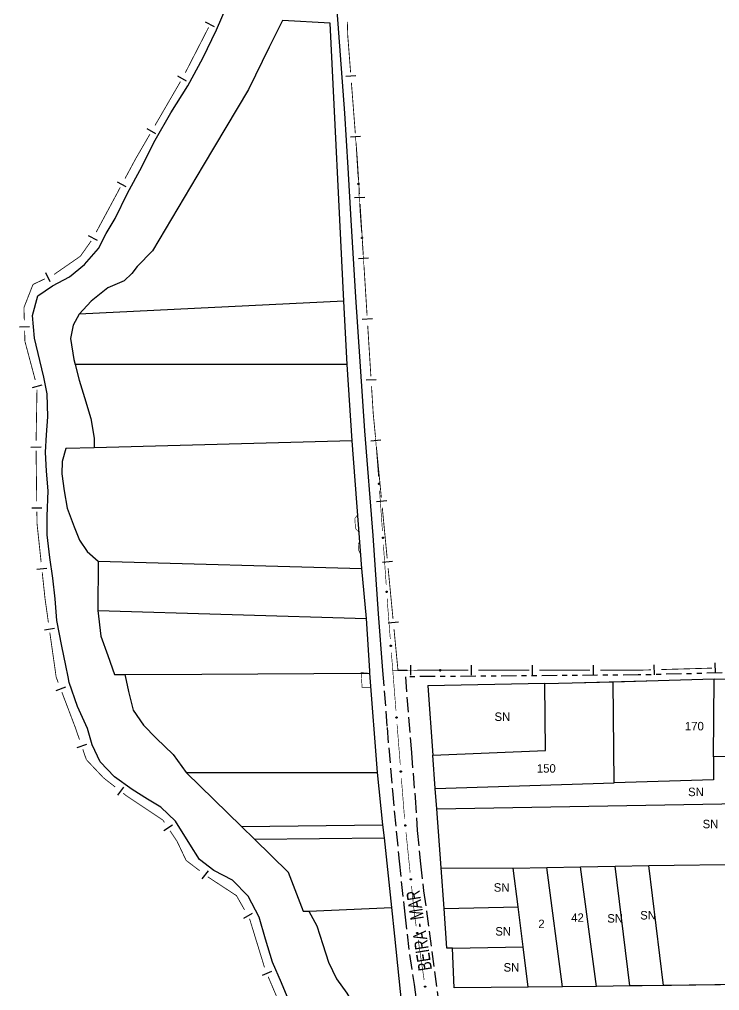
# Model space of a CAD drawing. Extents: x 203196 to 204359, y 4872588 to 4874244.
# Drawn here: x 203673.2 to 203880.1, y 4873614.8 to 4873901.8 of the extents above; entities that cross this region are included whole.
import ezdxf
from ezdxf.enums import TextEntityAlignment as Align

# ---------------------------------------------------------------- set-up
doc = ezdxf.new("R2010")
doc.units = 0
doc.header["$LTSCALE"] = 1.5
doc.header["$MEASUREMENT"] = 0
for name, pattern in [('TRACO_00', [10, -10]), ('TRACO_11', [8, 3, -1, 3, -1]), ('TRACO_25', [8, 3, -1, 1, -1, 1, -1])]:
    doc.linetypes.add(name, pattern=pattern)
for name, color, linetype in [('CD_MALHA_LOTES', 7, 'CONTINUOUS'), ('HD-CURSO-PERENE', 170, 'CONTINUOUS'), ('LM-LIM-SETORES-BAIRROS', 250, 'CONTINUOUS'), ('RU-QUADRA', 210, 'CONTINUOUS'), ('SV-EIXO-RUA-N-PAV', 6, 'CONTINUOUS'), ('SV-EIXO-RUA-PAV', 20, 'CONTINUOUS'), ('SV-RUA-NAO-PAV', 7, 'CONTINUOUS'), ('SV-RUA-PAVIM', 7, 'CONTINUOUS'), ('SV-TXT-RUA-PAV', 7, 'CONTINUOUS'), ('Th_NmrPort', 1, 'CONTINUOUS')]:
    doc.layers.add(name, color=color, linetype=linetype)
doc.styles.add('ARIAL', font='ARIAL.SHX')

msp = doc.modelspace()

# ---------------------------------------------------------------- linework, layer by layer
at = {"layer": 'CD_MALHA_LOTES', "linetype": 'Continuous', "flags": 128}
for points in [[(203750.932203, 4873901.499052), (203747.039384, 4873893.587145), (203740.88, 4873881.06), (203727.543862, 4873858.614992), (203712.548466, 4873833.383139), (203708.061596, 4873828.79918), (203706.49394, 4873826.648583), (203704.171857, 4873824.527944), (203699.357094, 4873822.476571), (203694.431255, 4873818.565154), (203690.842689, 4873814.673513)], [(203765.023628, 4873900.705368), (203750.932203, 4873901.499052)], [(203769.040323, 4873818.501154), (203765.023628, 4873900.705368)], [(203769.040323, 4873818.501154), (203690.842689, 4873814.673513)], [(203770.083688, 4873799.79846), (203769.040323, 4873818.501154)], [(203690.842689, 4873814.673513), (203689.069715, 4873811.445092), (203688.294069, 4873807.503571), (203689.291325, 4873801.250472), (203689.68421, 4873799.776321)], [(203770.083688, 4873799.79846), (203689.68421, 4873799.776321)], [(203689.68421, 4873799.776321), (203690.921931, 4873795.132241), (203692.431264, 4873790.031552), (203694.308097, 4873783.805803), (203695.33667, 4873778.064152), (203695.343686, 4873775.181996)], [(203771.572618, 4873777.231556), (203770.083688, 4873799.79846)], [(203771.572618, 4873777.231556), (203695.343686, 4873775.181996)], [(203774.409704, 4873739.547184), (203771.572618, 4873777.231556)], [(203686.908561, 4873774.968446), (203685.894058, 4873771.145267), (203685.809651, 4873767.491204), (203686.408248, 4873762.419602), (203687.375002, 4873757.3827), (203689.42, 4873751.81), (203690.978885, 4873747.860775), (203693.208562, 4873744.501386), (203696.453358, 4873741.703293)], [(203695.343686, 4873775.181996), (203686.908561, 4873774.968446)], [(203696.453358, 4873741.703293), (203696.42, 4873727.121772)], [(203696.453358, 4873741.703293), (203774.409704, 4873739.547184)], [(203775.769862, 4873724.771503), (203774.409704, 4873739.547184)], [(203696.42, 4873727.121772), (203775.769862, 4873724.771503)], [(203696.42, 4873727.121772), (203697.334466, 4873719.559008), (203699.32956, 4873713.818838), (203701.29, 4873708.19)], [(203776.728277, 4873709.275237), (203775.769862, 4873724.771503)], [(203701.29, 4873708.19), (203704.356046, 4873708.148324)], [(203704.356046, 4873708.148324), (203727.118286, 4873708.268658)], [(203704.356046, 4873708.148324), (203704.43057, 4873707.808327)], [(203704.43057, 4873707.808327), (203705.458761, 4873703.117466), (203706.851172, 4873697.666528), (203709.936712, 4873693.239046), (203713.660994, 4873689.322281), (203718.651202, 4873684.507495), (203722.507, 4873679.17312)], [(203727.118286, 4873708.268658), (203776.774297, 4873708.531167)], [(203776.774297, 4873708.531167), (203776.728277, 4873709.275237)], [(203779.013053, 4873679.177846), (203776.774297, 4873708.531167)], [(203828.458889, 4873705.508751), (203793.849743, 4873704.862417)], [(203793.849743, 4873704.862417), (203795.356126, 4873684.299657)], [(203828.458889, 4873705.508751), (203848.58302, 4873706.053467)], [(203828.668133, 4873685.732609), (203828.458889, 4873705.508751)], [(203848.58302, 4873706.053467), (203878.447904, 4873706.861844)], [(203848.936438, 4873676.150933), (203848.58302, 4873706.053467)], [(203878.277891, 4873683.803011), (203878.447904, 4873706.861844)], [(203878.447904, 4873706.861844), (203898.290559, 4873706.847425)], [(203795.356126, 4873684.299657), (203828.668133, 4873685.732609)], [(203796.075763, 4873674.476319), (203795.356126, 4873684.299657)], [(203878.277891, 4873683.803011), (203878.228315, 4873677.078893)], [(203888.576398, 4873684.131701), (203878.277891, 4873683.803011)], [(203722.507, 4873679.17312), (203779.013053, 4873679.177846)], [(203722.507, 4873679.17312), (203738.8242, 4873663.256303)], [(203780.63597, 4873663.773837), (203779.013053, 4873679.177846)], [(203796.075763, 4873674.476319), (203848.936438, 4873676.150933)], [(203878.228315, 4873677.078893), (203848.936438, 4873676.150933)], [(203796.514005, 4873668.494124), (203796.075763, 4873674.476319)], [(203796.514005, 4873668.494124), (204015.424244, 4873672.313489)], [(203797.794193, 4873651.019017), (203796.514005, 4873668.494124)], [(203738.8242, 4873663.256303), (203780.63597, 4873663.773837)], [(203738.8242, 4873663.256303), (203742.710323, 4873659.465537)], [(203781.045647, 4873659.892127), (203780.63597, 4873663.773837)], [(203742.710323, 4873659.465537), (203781.045647, 4873659.892127)], [(203742.710323, 4873659.465537), (203752.664535, 4873649.761396), (203757.038363, 4873638.196806)], [(203783.219844, 4873639.291476), (203781.045647, 4873659.892127)], [(203797.794193, 4873651.019017), (203819.14033, 4873650.981503)], [(203798.67524, 4873638.99235), (203797.794193, 4873651.019017)], [(203819.14033, 4873650.981503), (203829.024776, 4873651.163728)], [(203820.573598, 4873639.504668), (203819.14033, 4873650.981503)], [(203829.024776, 4873651.163728), (203839.013304, 4873651.347873)], [(203833.682026, 4873615.910605), (203829.024776, 4873651.163728)], [(203839.013304, 4873651.347873), (203849.258401, 4873651.536748)], [(203843.72968, 4873616.016062), (203839.013304, 4873651.347873)], [(203849.258401, 4873651.536748), (203859.12179, 4873651.718586)], [(203853.568161, 4873616.119324), (203849.258401, 4873651.536748)], [(203859.12179, 4873651.718586), (203889.157945, 4873652.126656)], [(203863.463913, 4873616.223187), (203859.12179, 4873651.718586)], [(203757.038363, 4873638.196806), (203758.725824, 4873638.267392)], [(203758.725824, 4873638.267392), (203783.219844, 4873639.291476)], [(203758.725824, 4873638.267392), (203761.053032, 4873633.90794), (203762.910387, 4873628.343817), (203764.587716, 4873623.187584), (203766.886277, 4873618.279845), (203769.930318, 4873613.993338), (203772.974359, 4873609.023475), (203775.775345, 4873605.501914)], [(203786.720597, 4873605.861117), (203784.107141, 4873630.816539), (203783.219844, 4873639.291476)], [(203798.67524, 4873638.99235), (203820.573598, 4873639.504668)], [(203799.530618, 4873627.316093), (203798.67524, 4873638.99235)], [(203822.047206, 4873627.70482), (203820.573598, 4873639.504668)], [(203801.170138, 4873627.344398), (203799.530618, 4873627.316093)], [(203801.170138, 4873627.344398), (203822.047206, 4873627.70482)], [(203801.711947, 4873615.575058), (203801.170138, 4873627.344398)], [(203823.533412, 4873615.804089), (203822.047206, 4873627.70482)], [(203823.533412, 4873615.804089), (203801.711947, 4873615.575058)], [(203833.682026, 4873615.910605), (203823.533412, 4873615.804089)], [(203843.72968, 4873616.016062), (203833.682026, 4873615.910605)], [(203853.568161, 4873616.119324), (203843.72968, 4873616.016062)], [(203863.463913, 4873616.223187), (203853.568161, 4873616.119324)], [(203893.75371, 4873616.635661), (203863.463913, 4873616.223187)]]:
    msp.add_lwpolyline(points, dxfattribs=at)
at = {"layer": 'HD-CURSO-PERENE', "linetype": 'Continuous'}
for points in [[(203686.970246, 4873710.797737, 2.290411), (203685.733794, 4873716.534377, 2.290411), (203684.339829, 4873724.104918, 2.290411), (203683.808112, 4873730.495298, 2.290411), (203683.072835, 4873736.624655, 2.290411), (203682.218153, 4873742.787723, 2.290411), (203681.434169, 4873749.421681, 2.290411), (203681.449309, 4873754.932373, 2.290411), (203681.73298, 4873762.446808, 2.290411), (203681.248938, 4873768.260616, 2.290411), (203680.96979, 4873773.871519, 2.290411), (203681.211503, 4873779.019026, 2.290411), (203681.63999, 4873784.371806, 2.290411), (203681.393809, 4873791.166001, 2.290411), (203680.417457, 4873796.091063, 2.290411), (203679.305375, 4873801.026074, 2.290411), (203677.736444, 4873807.543339, 2.290411), (203677.097788, 4873814.279187, 2.290411), (203678.660227, 4873820.11957, 2.290411), (203683.050785, 4873823.087864, 2.290411), (203688.019862, 4873825.71191, 2.290411), (203692.491634, 4873829.326909, 2.290411), (203696.58872, 4873834.12306, 2.290411), (203698.873143, 4873838.471318, 2.282134), (203701.50982, 4873842.926335, 2.282134), (203705.183921, 4873850.397356, 2.282134), (203709.421745, 4873858.253271, 2.282134), (203709.736709, 4873858.883777, 2.282134), (203713.353049, 4873866.123089, 2.282134), (203717.965893, 4873874.189864, 2.282134), (203722.955778, 4873882.120289, 2.282134), (203727.466805, 4873890.366623, 2.282134), (203731.413914, 4873898.680197, 2.282134), (203734.894982, 4873906.655463, 2.282134)], [(203687.591784, 4873707.466671, 2.290411), (203686.970246, 4873710.797737, 2.290411)], [(203752.871737, 4873611.84592, 2.290411), (203750.613207, 4873617.09335, 2.290411), (203748.030074, 4873623.113294, 2.290411), (203745.938676, 4873629.982, 2.290411), (203744.073392, 4873636.455535, 2.290411), (203740.853165, 4873642.636605, 2.290411), (203736.141607, 4873647.375401, 2.290411), (203730.627387, 4873650.206113, 2.290411), (203726.442877, 4873653.494636, 2.290411), (203723.553916, 4873658.056155, 2.290411), (203719.39197, 4873664.836738, 2.290411), (203715.039081, 4873669.003799, 2.290411), (203711.117042, 4873671.338411, 2.290411), (203706.522582, 4873674.211892, 2.290411), (203701.340738, 4873677.925651, 2.290411), (203697.097087, 4873682.409771, 2.290411), (203694.74641, 4873687.362584, 2.290411), (203693.329754, 4873692.237985, 2.290411), (203690.37713, 4873698.687156, 2.290411), (203687.890546, 4873705.865482, 2.290411), (203687.591784, 4873707.466671, 2.290411)]]:
    msp.add_polyline3d(points, dxfattribs=at)
at = {"layer": 'LM-LIM-SETORES-BAIRROS', "const_width": 0.25}
for points in [[(203722.257056, 4873886.058908), (203729.106601, 4873899.40371)], [(203770.106343, 4873901.076422), (203770.223939, 4873897.078151)], [(203770.223939, 4873897.078151), (203770.225139, 4873897.037372)], [(203770.225139, 4873897.037372), (203771.070645, 4873886.110833)], [(203713.289421, 4873870.45387), (203720.817589, 4873883.427947)], [(203771.302096, 4873883.119775), (203772.45935, 4873868.164483)], [(203707.602615, 4873860.653204), (203711.783787, 4873867.859054)], [(203772.690801, 4873865.173424), (203772.999403, 4873861.185346)], [(203704.445249, 4873854.779035), (203707.285908, 4873860.063981)], [(203707.285908, 4873860.063981), (203707.602615, 4873860.653204)], [(203772.999403, 4873861.185346), (203773.020037, 4873860.918686)], [(203773.020037, 4873860.918686), (203773.690463, 4873850.207103)], [(203695.923273, 4873838.924195), (203703.024919, 4873852.136561)], [(203773.877863, 4873847.212962), (203774.814863, 4873832.242257)], [(203691.235307, 4873831.787225), (203694.43678, 4873836.322646)], [(203683.498034, 4873826.430652), (203690.866577, 4873831.531951)], [(203690.866577, 4873831.531951), (203691.235307, 4873831.787225)], [(203775.002263, 4873829.248115), (203775.939263, 4873814.27741)], [(203677.248698, 4873823.454777), (203680.755206, 4873825.124543)], [(203683.463788, 4873826.414344), (203683.498034, 4873826.430652)], [(203674.570411, 4873816.610267), (203677.206346, 4873823.346545)], [(203677.206346, 4873823.346545), (203677.248698, 4873823.454777)], [(203674.593277, 4873815.844251), (203674.570411, 4873816.610267)], [(203674.68279, 4873812.845587), (203674.593277, 4873815.844251)], [(203776.126663, 4873811.283269), (203777.063663, 4873796.312563)], [(203674.867999, 4873806.641088), (203674.772302, 4873809.846923)], [(203675.072258, 4873805.875117), (203674.867999, 4873806.641088)], [(203677.906547, 4873795.246533), (203675.072258, 4873805.875117)], [(203777.251063, 4873793.318422), (203777.68833, 4873786.332092)], [(203678.16903, 4873777.318602), (203678.423231, 4873792.316448)], [(203777.68833, 4873786.332092), (203777.749865, 4873785.348937)], [(203777.749865, 4873785.348937), (203778.42241, 4873778.36633)], [(203678.354081, 4873759.320216), (203678.159292, 4873774.318952)], [(203778.710031, 4873775.38015), (203780.148135, 4873760.449247)], [(203678.439048, 4873752.777766), (203678.393039, 4873756.320469)], [(203780.435756, 4873757.463066), (203781.87386, 4873742.532164)], [(203678.487519, 4873752.323346), (203678.439048, 4873752.777766)], [(203679.654234, 4873741.385395), (203678.487519, 4873752.323346)], [(203782.161481, 4873739.545983), (203783.599585, 4873724.61508)], [(203680.819747, 4873730.45871), (203679.972429, 4873738.402317)], [(203680.821339, 4873730.447492), (203680.819747, 4873730.45871)], [(203681.805029, 4873723.516954), (203680.821339, 4873730.447492)], [(203783.887205, 4873721.6289), (203785.037689, 4873709.684178)], [(203684.093209, 4873707.395685), (203682.22661, 4873720.546724)], [(203862.828649, 4873709.63877), (203877.822541, 4873710.066801)], [(203684.347955, 4873706.725302), (203684.093209, 4873707.395685)], [(203785.037689, 4873709.684178), (203785.059599, 4873709.4567)], [(203785.059599, 4873709.4567), (203787.831069, 4873709.457215)], [(203790.831068, 4873709.457772), (203805.831068, 4873709.460556)], [(203808.831068, 4873709.461113), (203823.831068, 4873709.463898)], [(203826.831068, 4873709.464454), (203841.831068, 4873709.467239)], [(203844.831068, 4873709.467796), (203856.831067, 4873709.470023)], [(203856.831067, 4873709.470023), (203856.898633, 4873709.469486)], [(203856.898633, 4873709.469486), (203859.829871, 4873709.553164)], [(203684.703172, 4873705.790518), (203684.347955, 4873706.725302)], [(203689.74737, 4873692.516314), (203685.768826, 4873702.986167)], [(203690.007337, 4873691.760045), (203689.74737, 4873692.516314)], [(203690.982577, 4873688.922985), (203690.007337, 4873691.760045)], [(203693.020831, 4873682.993517), (203691.957816, 4873686.085925)], [(203693.522057, 4873682.462808), (203693.020831, 4873682.993517)], [(203698.079817, 4873677.636943), (203693.522057, 4873682.462808)], [(203698.364947, 4873677.413798), (203698.079817, 4873677.636943)], [(203701.514967, 4873674.948565), (203698.364947, 4873677.413798)], [(203704.924328, 4873672.28037), (203703.877482, 4873673.09964)], [(203705.482368, 4873671.908343), (203704.924328, 4873672.28037)], [(203715.637475, 4873665.138272), (203705.482368, 4873671.908343)], [(203716.078506, 4873664.476725), (203715.637475, 4873665.138272)], [(203719.803699, 4873658.888936), (203717.742607, 4873661.980574)], [(203719.92541, 4873658.631991), (203719.803699, 4873658.888936)], [(203722.481985, 4873653.234775), (203719.92541, 4873658.631991)], [(203722.504175, 4873653.217869), (203722.481985, 4873653.234775)], [(203726.481333, 4873650.187653), (203722.504175, 4873653.217869)], [(203737.361356, 4873642.819216), (203728.87466, 4873648.379466)], [(203737.781595, 4873642.075716), (203737.361356, 4873642.819216)], [(203739.749825, 4873638.593464), (203737.781595, 4873642.075716)], [(203741.229993, 4873635.974705), (203741.225996, 4873635.981776)], [(203741.521031, 4873635.026486), (203741.229993, 4873635.974705)], [(203745.62892, 4873621.642718), (203741.521031, 4873635.026486)], [(203752.581161, 4873605.04353), (203746.728926, 4873618.854806)]]:
    msp.add_lwpolyline(points, dxfattribs=at)
at = {"layer": 'LM-LIM-SETORES-BAIRROS'}
for points in [[(203730.897717, 4873899.608409), (203728.228757, 4873900.978318)], [(203769.652266, 4873884.998088), (203772.643324, 4873885.229539)], [(203722.616874, 4873883.540069), (203720.022059, 4873885.045702)], [(203713.583073, 4873867.971176), (203710.988257, 4873869.476809)], [(203771.040971, 4873867.051738), (203774.03203, 4873867.283189)], [(203704.819599, 4873852.307221), (203702.177126, 4873853.72755)], [(203772.255859, 4873849.115356), (203775.25, 4873849.302756)], [(203696.297623, 4873836.452382), (203693.65515, 4873837.872711)], [(203773.380259, 4873831.15051), (203776.374401, 4873831.33791)], [(203682.302967, 4873824.200186), (203681.013166, 4873826.908768)], [(203774.504659, 4873813.185663), (203777.498801, 4873813.373063)], [(203676.241797, 4873810.891234), (203673.243133, 4873810.801721)], [(203679.871225, 4873793.700557), (203676.97252, 4873792.927569)], [(203775.62906, 4873795.220816), (203778.623201, 4873795.408216)], [(203777.025194, 4873777.227126), (203780.011374, 4873777.514747)], [(203679.646179, 4873775.338346), (203676.646432, 4873775.299388)], [(203778.750919, 4873759.310043), (203781.737099, 4873759.597664)], [(203679.879926, 4873757.339864), (203676.880179, 4873757.300906)], [(203780.476643, 4873741.39296), (203783.462824, 4873741.68058)], [(203681.357903, 4873739.555774), (203678.374825, 4873739.237579)], [(203683.571198, 4873721.747591), (203680.600967, 4873721.32601)], [(203782.202368, 4873723.475876), (203785.188549, 4873723.763497)], [(203788.831347, 4873707.9574), (203788.83079, 4873710.9574)], [(203806.831347, 4873707.960742), (203806.83079, 4873710.960742)], [(203824.831346, 4873707.964083), (203824.830789, 4873710.964083)], [(203842.831346, 4873707.967425), (203842.830789, 4873710.967425)], [(203860.872267, 4873708.08231), (203860.786661, 4873711.081089)], [(203878.864937, 4873708.595947), (203878.779331, 4873711.594725)], [(203686.815783, 4873704.453777), (203684.011433, 4873703.388124)], [(203693.051266, 4873687.519232), (203690.214206, 4873686.543992)], [(203704.01444, 4873674.897206), (203702.165515, 4873672.534691)], [(203718.435982, 4873663.644675), (203715.939831, 4873661.980574)], [(203728.981262, 4873650.168714), (203727.163132, 4873647.782419)], [(203742.039783, 4873637.590425), (203739.428095, 4873636.114253)], [(203747.719905, 4873620.360781), (203744.95765, 4873619.190334)]]:
    msp.add_lwpolyline(points, dxfattribs=at)
at = {"layer": 'RU-QUADRA', "linetype": 'Continuous', "const_width": 0.18, "flags": 128}
for points in [[(203786.72, 4873605.86), (203783.22, 4873639.29), (203779.01, 4873679.18), (203776.99, 4873704.35), (203774.47, 4873704.39), (203774.17, 4873708.74), (203776.77, 4873708.53), (203776.724116, 4873709.275153), (203775.77, 4873724.77), (203774.41, 4873739.55), (203774.03, 4873743.63), (203773.335347, 4873745.141362), (203773.308632, 4873746.621453), (203773.745577, 4873747.550987), (203773.39, 4873750.38), (203772.520849, 4873751.319848), (203772.31, 4873754.25), (203773.122988, 4873755.406383), (203771.57, 4873777.23), (203770.27, 4873796.46), (203769.04, 4873818.5), (203767.29, 4873852.52), (203765.02, 4873900.71), (203750.93, 4873901.5), (203740.88, 4873881.06), (203712.55, 4873833.38), (203708.061596, 4873828.79918), (203706.49394, 4873826.648583), (203704.171857, 4873824.527944), (203699.357094, 4873822.476571), (203694.431255, 4873818.565154), (203690.842689, 4873814.673513), (203689.069715, 4873811.445092), (203688.294069, 4873807.503571), (203689.291325, 4873801.250472), (203690.921931, 4873795.132241), (203692.431264, 4873790.031552), (203694.308097, 4873783.805803), (203695.33667, 4873778.064152), (203695.424719, 4873775.184033), (203686.91, 4873774.97), (203685.89, 4873771.15), (203685.809651, 4873767.491204), (203686.41, 4873762.42), (203687.38, 4873757.38), (203689.42, 4873751.81), (203690.98, 4873747.86), (203693.208562, 4873744.501386), (203696.45, 4873741.7), (203696.42, 4873727.12), (203697.33, 4873719.56), (203701.29, 4873708.19), (203704.356046, 4873708.148324), (203704.43057, 4873707.808327), (203705.458761, 4873703.117466), (203706.851172, 4873697.666528), (203709.936712, 4873693.239046), (203713.660994, 4873689.322281), (203718.651202, 4873684.507495), (203722.507, 4873679.17312), (203752.66, 4873649.76), (203757.037512, 4873638.199059), (203758.725824, 4873638.267392), (203761.053032, 4873633.90794), (203762.910387, 4873628.343817), (203764.587716, 4873623.187584), (203766.886277, 4873618.279845), (203769.930318, 4873613.993338)], [(203888.378985, 4873706.854627), (203878.447904, 4873706.861844), (203848.58302, 4873706.053467), (203828.458889, 4873705.508751), (203793.849743, 4873704.862417), (203796.075763, 4873674.476319), (203797.794193, 4873651.019017), (203798.67524, 4873638.99235), (203799.530618, 4873627.316093), (203801.170138, 4873627.344398), (203801.711947, 4873615.575058), (203823.533412, 4873615.804089), (203833.682026, 4873615.910605), (203843.72968, 4873616.016062), (203853.568161, 4873616.119324), (203863.463913, 4873616.223187), (203893.75371, 4873616.635661)]]:
    msp.add_lwpolyline(points, dxfattribs=at)
at = {"layer": 'SV-EIXO-RUA-N-PAV', "const_width": 0.18}
for points in [[(203783.532623, 4873709.309084), (203795.532017, 4873709.429662)], [(203799.531815, 4873709.469854), (203800.244636, 4873709.477007)]]:
    msp.add_lwpolyline(points, dxfattribs=at)
at = {"layer": 'SV-EIXO-RUA-N-PAV'}
msp.add_lwpolyline([(203797.387137, 4873709.558389), (203797.420873, 4873709.5938), (203797.457108, 4873709.617335), (203797.49298, 4873709.628266), (203797.527198, 4873709.62966), (203797.562365, 4873709.627143), (203797.597261, 4873709.616783), (203797.633444, 4873709.596706), (203797.669203, 4873709.563114), (203797.690873, 4873709.524409), (203797.703472, 4873709.489814), (203797.70698, 4873709.454218), (203797.703962, 4873709.420096), (203797.692002, 4873709.384204), (203797.671298, 4873709.347734), (203797.636649, 4873709.312594), (203797.600967, 4873709.289764), (203797.565992, 4873709.280102), (203797.530183, 4873709.276802), (203797.494311, 4873709.279802), (203797.460116, 4873709.290169), (203797.423434, 4873709.311081), (203797.389204, 4873709.345739), (203797.366027, 4873709.381068), (203797.355877, 4873709.415898), (203797.353422, 4873709.451225), (203797.355517, 4873709.486528), (203797.364471, 4873709.52204), (203797.387137, 4873709.558389)], close=True, dxfattribs=at)
for points in [[(203797.353422, 4873709.451225), (203797.703472, 4873709.489814)], [(203797.355517, 4873709.486528), (203797.690873, 4873709.524409)], [(203797.355877, 4873709.415898), (203797.70698, 4873709.454218)], [(203797.357251, 4873709.433156), (203797.703494, 4873709.469385)], [(203797.358246, 4873709.47001), (203797.69218, 4873709.508845)], [(203797.36443, 4873709.397749), (203797.702458, 4873709.436625)], [(203797.364471, 4873709.52204), (203797.669203, 4873709.563114)], [(203797.364725, 4873709.50419), (203797.67545, 4873709.544156)], [(203797.366027, 4873709.381068), (203797.703962, 4873709.420096)], [(203797.376663, 4873709.538425), (203797.647819, 4873709.577993)], [(203797.379796, 4873709.362424), (203797.693264, 4873709.401053)], [(203797.387137, 4873709.558389), (203797.633444, 4873709.596706)], [(203797.389204, 4873709.345739), (203797.692002, 4873709.384204)], [(203797.406297, 4873709.576931), (203797.607962, 4873709.606249)], [(203797.410143, 4873709.329978), (203797.678611, 4873709.365426)], [(203797.420873, 4873709.5938), (203797.597261, 4873709.616783)], [(203797.423434, 4873709.311081), (203797.671298, 4873709.347734)], [(203797.441471, 4873709.607305), (203797.57097, 4873709.620888)], [(203797.447257, 4873709.30306), (203797.646221, 4873709.329622)], [(203797.457108, 4873709.617335), (203797.562365, 4873709.627143)], [(203797.460116, 4873709.290169), (203797.636649, 4873709.312594)], [(203797.481547, 4873709.285664), (203797.612397, 4873709.300625)], [(203797.494311, 4873709.279802), (203797.600967, 4873709.289764)]]:
    msp.add_lwpolyline(points, dxfattribs=at)
at = {"layer": 'SV-EIXO-RUA-PAV', "const_width": 0.18}
for points in [[(203772.538546, 4873867.141033), (203773.25369, 4873855.162362)], [(203773.492072, 4873851.169471), (203773.90924, 4873844.181913)], [(203773.90924, 4873844.181913), (203773.917846, 4873844.037751)], [(203773.917846, 4873844.037751), (203774.265575, 4873839.194637)], [(203774.552032, 4873835.204907), (203775.124946, 4873827.225448)], [(203775.124946, 4873827.225448), (203775.15546, 4873826.800447)], [(203778.409532, 4873778.500035), (203779.311629, 4873766.53399)], [(203779.612328, 4873762.545309), (203779.913027, 4873758.556627)], [(203779.913027, 4873758.556627), (203779.929677, 4873758.33577)], [(203779.929677, 4873758.33577), (203780.474198, 4873750.576336)], [(203780.754211, 4873746.586149), (203781.594251, 4873734.615588)], [(203781.874264, 4873730.625401), (203782.01427, 4873728.630308)], [(203782.01427, 4873728.630308), (203782.067216, 4873727.87583)], [(203782.067216, 4873727.87583), (203782.794524, 4873718.660821)], [(203783.109251, 4873714.673221), (203783.502659, 4873709.688722)], [(203783.502659, 4873709.688722), (203783.524411, 4873709.41313)], [(203783.524411, 4873709.41313), (203783.532623, 4873709.309084)], [(203783.532623, 4873709.309084), (203784.47653, 4873697.450962)], [(203784.793926, 4873693.463574), (203785.746115, 4873681.501411)], [(203786.063511, 4873677.514024), (203786.93635, 4873666.548708)], [(203786.93635, 4873666.548708), (203787.010277, 4873665.619988)], [(203787.010277, 4873665.619988), (203787.017282, 4873665.552005)], [(203787.427289, 4873661.573074), (203788.65731, 4873649.63628)], [(203789.067317, 4873645.657349), (203789.887331, 4873637.699486)], [(203789.887331, 4873637.699486), (203789.949394, 4873637.097193)], [(203789.949394, 4873637.097193), (203790.446536, 4873633.739277)], [(203791.032353, 4873629.782408), (203792.789806, 4873617.911798)]]:
    msp.add_lwpolyline(points, dxfattribs=at)
at = {"layer": 'SV-EIXO-RUA-PAV'}
for points in [[(203773.474203, 4873853.315902), (203773.511243, 4873853.283963), (203773.536545, 4873853.248938), (203773.54924, 4873853.213652), (203773.552328, 4873853.179545), (203773.551558, 4873853.144297), (203773.54294, 4873853.10893), (203773.524681, 4873853.071796), (203773.492902, 4873853.034416), (203773.455319, 4873853.010854), (203773.421391, 4873852.996557), (203773.386012, 4873852.991289), (203773.351782, 4873852.992612), (203773.315342, 4873853.002778), (203773.27789, 4873853.02165), (203773.241076, 4873853.054514), (203773.216506, 4873853.089021), (203773.205123, 4873853.123474), (203773.200052, 4873853.159075), (203773.20127, 4873853.195052), (203773.20993, 4873853.229719), (203773.228998, 4873853.267393), (203773.261917, 4873853.303298), (203773.296054, 4873853.328197), (203773.330338, 4873853.340061), (203773.3655, 4873853.344264), (203773.400863, 4873853.343921), (203773.436775, 4873853.336738), (203773.474203, 4873853.315902)], [(203774.508312, 4873837.350967), (203774.545733, 4873837.319476), (203774.571455, 4873837.284759), (203774.584575, 4873837.249628), (203774.588073, 4873837.215561), (203774.587727, 4873837.180306), (203774.579536, 4873837.144838), (203774.561725, 4873837.107487), (203774.530399, 4873837.069727), (203774.493103, 4873837.045714), (203774.45935, 4873837.031009), (203774.424037, 4873837.025315), (203774.389794, 4873837.026226), (203774.353233, 4873837.035952), (203774.315557, 4873837.054371), (203774.27835, 4873837.08679), (203774.253366, 4873837.120999), (203774.241569, 4873837.155312), (203774.236069, 4873837.190849), (203774.236854, 4873837.226838), (203774.245095, 4873837.261607), (203774.263709, 4873837.299508), (203774.296193, 4873837.335807), (203774.330027, 4873837.361115), (203774.364166, 4873837.373392), (203774.399275, 4873837.378018), (203774.434639, 4873837.378101), (203774.470635, 4873837.371351), (203774.508312, 4873837.350967)], [(203779.560946, 4873764.691199), (203779.59848, 4873764.659842), (203779.624326, 4873764.625217), (203779.637571, 4873764.590133), (203779.641191, 4873764.556079), (203779.640971, 4873764.520822), (203779.632906, 4873764.485326), (203779.615229, 4873764.447911), (203779.584038, 4873764.410039), (203779.546827, 4873764.385893), (203779.513127, 4873764.371068), (203779.477834, 4873764.365248), (203779.443588, 4873764.366036), (203779.406993, 4873764.375632), (203779.369252, 4873764.393917), (203779.331929, 4873764.426203), (203779.306823, 4873764.460322), (203779.294903, 4873764.494593), (203779.289277, 4873764.53011), (203779.289934, 4873764.566101), (203779.29805, 4873764.6009), (203779.316529, 4873764.638867), (203779.348883, 4873764.675282), (203779.382627, 4873764.70071), (203779.416721, 4873764.713109), (203779.451813, 4873764.71786), (203779.487177, 4873764.718069), (203779.523197, 4873764.711448), (203779.560946, 4873764.691199)], [(203780.713957, 4873748.732277), (203780.751328, 4873748.700726), (203780.776994, 4873748.665967), (203780.790056, 4873748.630815), (203780.7935, 4873748.596743), (203780.793097, 4873748.561488), (203780.784849, 4873748.526034), (203780.766978, 4873748.488711), (203780.73559, 4873748.451001), (203780.698256, 4873748.427049), (203780.664478, 4873748.412399), (203780.629156, 4873748.406762), (203780.594915, 4873748.407727), (203780.55837, 4873748.417513), (203780.520724, 4873748.435993), (203780.483569, 4873748.468472), (203780.45864, 4873748.502721), (203780.446898, 4873748.537053), (203780.441457, 4873748.572599), (203780.442299, 4873748.608587), (203780.450597, 4873748.643343), (203780.469272, 4873748.681213), (203780.501814, 4873748.71746), (203780.535689, 4873748.742713), (203780.569847, 4873748.754934), (203780.604964, 4873748.759504), (203780.640329, 4873748.75953), (203780.676314, 4873748.752722), (203780.713957, 4873748.732277)], [(203781.83401, 4873732.771529), (203781.87138, 4873732.739977), (203781.897046, 4873732.705219), (203781.910109, 4873732.670067), (203781.913553, 4873732.635995), (203781.91315, 4873732.60074), (203781.904901, 4873732.565285), (203781.88703, 4873732.527963), (203781.855643, 4873732.490253), (203781.818308, 4873732.466301), (203781.784531, 4873732.45165), (203781.749209, 4873732.446014), (203781.714967, 4873732.446979), (203781.678422, 4873732.456765), (203781.640776, 4873732.475245), (203781.603622, 4873732.507724), (203781.578693, 4873732.541973), (203781.566951, 4873732.576305), (203781.561509, 4873732.611851), (203781.562352, 4873732.647838), (203781.570649, 4873732.682595), (203781.589324, 4873732.720465), (203781.621866, 4873732.756712), (203781.655742, 4873732.781965), (203781.6899, 4873732.794186), (203781.725016, 4873732.798756), (203781.760381, 4873732.798781), (203781.796366, 4873732.791974), (203781.83401, 4873732.771529)], [(203783.050322, 4873716.818917), (203783.087965, 4873716.787692), (203783.113933, 4873716.753159), (203783.127301, 4873716.718122), (203783.131041, 4873716.68408), (203783.130945, 4873716.648824), (203783.123005, 4873716.613299), (203783.10546, 4873716.575822), (203783.074402, 4873716.537841), (203783.037277, 4873716.513564), (203783.003628, 4873716.49862), (203782.968357, 4873716.492677), (203782.934108, 4873716.493344), (203782.897479, 4873716.502811), (203782.859674, 4873716.520963), (203782.822238, 4873716.553117), (203782.797012, 4873716.587148), (203782.784972, 4873716.621377), (203782.779221, 4873716.656874), (203782.779751, 4873716.692868), (203782.787745, 4873716.727695), (203782.80609, 4873716.765726), (203782.838315, 4873716.802255), (203782.87197, 4873716.827802), (203782.90602, 4873716.84032), (203782.941095, 4873716.845195), (203782.976459, 4873716.845528), (203783.012501, 4873716.839034), (203783.050322, 4873716.818917)], [(203784.733561, 4873695.60923), (203784.771225, 4873695.57803), (203784.797216, 4873695.543514), (203784.810607, 4873695.508486), (203784.81437, 4873695.474447), (203784.814298, 4873695.43919), (203784.806382, 4873695.40366), (203784.788861, 4873695.366172), (203784.757829, 4873695.328169), (203784.72072, 4873695.303868), (203784.687082, 4873695.288902), (203784.651814, 4873695.282935), (203784.617565, 4873695.283579), (203784.58093, 4873695.293022), (203784.543113, 4873695.311148), (203784.505655, 4873695.343277), (203784.480406, 4873695.377291), (203784.468343, 4873695.411512), (203784.462568, 4873695.447006), (203784.463074, 4873695.482999), (203784.471045, 4873695.517831), (203784.489364, 4873695.555875), (203784.521565, 4873695.592425), (203784.555203, 4873695.617995), (203784.589245, 4873695.630536), (203784.624317, 4873695.635434), (203784.65968, 4873695.635791), (203784.695727, 4873695.629321), (203784.733561, 4873695.60923)], [(203786.003145, 4873679.65968), (203786.04081, 4873679.62848), (203786.066801, 4873679.593964), (203786.080192, 4873679.558936), (203786.083955, 4873679.524897), (203786.083882, 4873679.48964), (203786.075967, 4873679.45411), (203786.058446, 4873679.416621), (203786.027414, 4873679.378619), (203785.990305, 4873679.354318), (203785.956667, 4873679.339352), (203785.921399, 4873679.333384), (203785.88715, 4873679.334029), (203785.850515, 4873679.343472), (203785.812697, 4873679.361598), (203785.77524, 4873679.393727), (203785.749991, 4873679.427741), (203785.737928, 4873679.461962), (203785.732153, 4873679.497455), (203785.732659, 4873679.533449), (203785.74063, 4873679.568281), (203785.758949, 4873679.606325), (203785.79115, 4873679.642875), (203785.824787, 4873679.668445), (203785.85883, 4873679.680986), (203785.893902, 4873679.685884), (203785.929265, 4873679.686241), (203785.965312, 4873679.679771), (203786.003145, 4873679.65968)], [(203787.317059, 4873663.716747), (203787.355438, 4873663.686431), (203787.382224, 4873663.652528), (203787.396427, 4873663.617821), (203787.40098, 4873663.583879), (203787.401727, 4873663.54863), (203787.394639, 4873663.512926), (203787.377995, 4873663.47504), (203787.347854, 4873663.436327), (203787.311321, 4873663.411169), (203787.278039, 4873663.395425), (203787.24292, 4873663.388639), (203787.208665, 4873663.388487), (203787.17182, 4873663.397076), (203787.133592, 4873663.414318), (203787.095397, 4873663.445568), (203787.069365, 4873663.478986), (203787.056509, 4873663.512917), (203787.049911, 4873663.548266), (203787.04958, 4873663.584262), (203787.056739, 4873663.61927), (203787.074169, 4873663.657729), (203787.105511, 4873663.695019), (203787.138545, 4873663.721363), (203787.172287, 4873663.734692), (203787.207235, 4873663.740404), (203787.24258, 4873663.741584), (203787.278768, 4873663.735953), (203787.317059, 4873663.716747)], [(203788.957086, 4873647.801022), (203788.995466, 4873647.770706), (203789.022252, 4873647.736803), (203789.036455, 4873647.702096), (203789.041008, 4873647.668154), (203789.041755, 4873647.632905), (203789.034667, 4873647.5972), (203789.018023, 4873647.559315), (203788.987882, 4873647.520601), (203788.951348, 4873647.495444), (203788.918067, 4873647.4797), (203788.882948, 4873647.472914), (203788.848693, 4873647.472762), (203788.811848, 4873647.481351), (203788.77362, 4873647.498593), (203788.735425, 4873647.529843), (203788.709393, 4873647.56326), (203788.696537, 4873647.597191), (203788.689939, 4873647.632541), (203788.689607, 4873647.668537), (203788.696767, 4873647.703545), (203788.714196, 4873647.742004), (203788.745539, 4873647.779293), (203788.778573, 4873647.805638), (203788.812314, 4873647.818967), (203788.847263, 4873647.824679), (203788.882608, 4873647.825858), (203788.918796, 4873647.820228), (203788.957086, 4873647.801022)], [(203790.827295, 4873631.919095), (203790.86698, 4873631.890509), (203790.895241, 4873631.857826), (203790.910967, 4873631.823782), (203790.917019, 4873631.790075), (203790.919326, 4873631.754893), (203790.913827, 4873631.71891), (203790.898876, 4873631.680324), (203790.87048, 4873631.640314), (203790.835096, 4873631.613563), (203790.802545, 4873631.596361), (203790.76776, 4873631.588026), (203790.733546, 4873631.586358), (203790.696357, 4873631.593306), (203790.657402, 4873631.608838), (203790.617861, 4873631.638366), (203790.590374, 4873631.670598), (203790.576029, 4873631.703926), (203790.567871, 4873631.738949), (203790.565946, 4873631.774895), (203790.571548, 4873631.810186), (203790.587258, 4873631.849379), (203790.616918, 4873631.88802), (203790.648753, 4873631.915802), (203790.681871, 4873631.930611), (203790.716532, 4873631.937866), (203790.751791, 4873631.940609), (203790.788192, 4873631.936587), (203790.827295, 4873631.919095)], [(203793.170566, 4873616.091617), (203793.210251, 4873616.06303), (203793.238512, 4873616.030347), (203793.254237, 4873615.996303), (203793.260289, 4873615.962596), (203793.262597, 4873615.927414), (203793.257097, 4873615.891431), (203793.242147, 4873615.852845), (203793.213751, 4873615.812835), (203793.178367, 4873615.786085), (203793.145815, 4873615.768882), (203793.111031, 4873615.760548), (203793.076816, 4873615.758879), (203793.039628, 4873615.765827), (203793.000673, 4873615.78136), (203792.961132, 4873615.810887), (203792.933645, 4873615.843119), (203792.919299, 4873615.876447), (203792.911142, 4873615.91147), (203792.909217, 4873615.947416), (203792.914819, 4873615.982707), (203792.930528, 4873616.0219), (203792.960189, 4873616.060541), (203792.992023, 4873616.088323), (203793.025141, 4873616.103133), (203793.059803, 4873616.110387), (203793.095061, 4873616.113131), (203793.131463, 4873616.109108), (203793.170566, 4873616.091617)]]:
    msp.add_lwpolyline(points, close=True, dxfattribs=at)
for points in [[(203773.20127, 4873853.195052), (203773.216506, 4873853.089021)], [(203773.206493, 4873853.208091), (203773.227921, 4873853.078143)], [(203773.20993, 4873853.229719), (203773.241076, 4873853.054514)], [(203773.222167, 4873853.243201), (203773.258558, 4873853.045798)], [(203773.228998, 4873853.267393), (203773.27789, 4873853.02165)], [(203773.247214, 4873853.281604), (203773.295924, 4873853.015222)], [(203773.261917, 4873853.303298), (203773.315342, 4873853.002778)], [(203773.278115, 4873853.313521), (203773.332233, 4873853.002353)], [(203773.296054, 4873853.328197), (203773.351782, 4873852.992612)], [(203773.312635, 4873853.330619), (203773.368217, 4873852.994933)], [(203773.330338, 4873853.340061), (203773.386012, 4873852.991289)], [(203773.347643, 4873853.339544), (203773.400988, 4873852.995523)], [(203773.3655, 4873853.344264), (203773.421391, 4873852.996557)], [(203773.384501, 4873853.340377), (203773.439839, 4873853.008778)], [(203773.400863, 4873853.343921), (203773.455319, 4873853.010854)], [(203773.41896, 4873853.3356), (203773.474277, 4873853.027237)], [(203773.436775, 4873853.336738), (203773.492902, 4873853.034416)], [(203773.453744, 4873853.325374), (203773.506703, 4873853.056512)], [(203773.474203, 4873853.315902), (203773.524681, 4873853.071796)], [(203773.493672, 4873853.297685), (203773.532949, 4873853.097721)], [(203773.511243, 4873853.283963), (203773.54294, 4873853.10893)], [(203773.525752, 4873853.264059), (203773.545737, 4873853.135392)], [(203773.536545, 4873853.248938), (203773.551558, 4873853.144297)], [(203774.236854, 4873837.226838), (203774.253366, 4873837.120999)], [(203774.241919, 4873837.239939), (203774.264911, 4873837.110259)], [(203774.245095, 4873837.261607), (203774.27835, 4873837.08679)], [(203774.25717, 4873837.275235), (203774.295935, 4873837.078285)], [(203774.263709, 4873837.299508), (203774.315557, 4873837.054371)], [(203774.281752, 4873837.313937), (203774.333667, 4873837.048162)], [(203774.296193, 4873837.335807), (203774.353233, 4873837.035952)], [(203774.312266, 4873837.346225), (203774.370128, 4873837.035731)], [(203774.330027, 4873837.361115), (203774.389794, 4873837.026226)], [(203774.346578, 4873837.363737), (203774.406199, 4873837.028745)], [(203774.364166, 4873837.373392), (203774.424037, 4873837.025315)], [(203774.381476, 4873837.373083), (203774.438961, 4873837.029729)], [(203774.399275, 4873837.378018), (203774.45935, 4873837.031009)], [(203774.418321, 4873837.37436), (203774.477649, 4873837.043451)], [(203774.434639, 4873837.378101), (203774.493103, 4873837.045714)], [(203774.452835, 4873837.369998), (203774.511863, 4873837.062324)], [(203774.470635, 4873837.371351), (203774.530399, 4873837.069727)], [(203774.48774, 4873837.360192), (203774.543934, 4873837.091987)], [(203774.508312, 4873837.350967), (203774.561725, 4873837.107487)], [(203774.527998, 4873837.332985), (203774.569681, 4873837.133509)], [(203774.545733, 4873837.319476), (203774.579536, 4873837.144838)], [(203774.560481, 4873837.299749), (203774.582014, 4873837.171331)], [(203774.571455, 4873837.284759), (203774.587727, 4873837.180306)], [(203779.289934, 4873764.566101), (203779.306823, 4873764.460322)], [(203779.294952, 4873764.579221), (203779.318406, 4873764.449623)], [(203779.29805, 4873764.6009), (203779.331929, 4873764.426203)], [(203779.310076, 4873764.614571), (203779.349544, 4873764.417761)], [(203779.316529, 4873764.638867), (203779.369252, 4873764.393917)], [(203779.33452, 4873764.65336), (203779.387383, 4873764.387772)], [(203779.348883, 4873764.675282), (203779.406993, 4873764.375632)], [(203779.364919, 4873764.685757), (203779.423889, 4873764.375472)], [(203779.382627, 4873764.70071), (203779.443588, 4873764.366036)], [(203779.399168, 4873764.703391), (203779.459984, 4873764.368614)], [(203779.416721, 4873764.713109), (203779.477834, 4873764.365248)], [(203779.434032, 4873764.712861), (203779.492743, 4873764.369715)], [(203779.451813, 4873764.71786), (203779.513127, 4873764.371068)], [(203779.470873, 4873764.71427), (203779.531381, 4873764.383575)], [(203779.487177, 4873764.718069), (203779.546827, 4873764.385893)], [(203779.505402, 4873764.710031), (203779.565527, 4873764.40257)], [(203779.523197, 4873764.711448), (203779.584038, 4873764.410039)], [(203779.540342, 4873764.70035), (203779.597492, 4873764.432348)], [(203779.560946, 4873764.691199), (203779.615229, 4873764.447911)], [(203779.580697, 4873764.673288), (203779.623092, 4873764.473961)], [(203779.59848, 4873764.659842), (203779.632906, 4873764.485326)], [(203779.613298, 4873764.640167), (203779.635289, 4873764.511827)], [(203779.624326, 4873764.625217), (203779.640971, 4873764.520822)], [(203780.442299, 4873748.608587), (203780.45864, 4873748.502721)], [(203780.447386, 4873748.62168), (203780.470168, 4873748.491962)], [(203780.450597, 4873748.643343), (203780.483569, 4873748.468472)], [(203780.462693, 4873748.656951), (203780.50114, 4873748.459939)], [(203780.469272, 4873748.681213), (203780.520724, 4873748.435993)], [(203780.487338, 4873748.695613), (203780.538823, 4873748.429754)], [(203780.501814, 4873748.71746), (203780.55837, 4873748.417513)], [(203780.517904, 4873748.727852), (203780.575265, 4873748.417265)], [(203780.535689, 4873748.742713), (203780.594915, 4873748.407727)], [(203780.552244, 4873748.745308), (203780.611324, 4873748.41022)], [(203780.569847, 4873748.754934), (203780.629156, 4873748.406762)], [(203780.587157, 4873748.754597), (203780.644088, 4873748.411151)], [(203780.604964, 4873748.759504), (203780.664478, 4873748.412399)], [(203780.624004, 4873748.755815), (203780.682797, 4873748.424811)], [(203780.640329, 4873748.75953), (203780.698256, 4873748.427049)], [(203780.658511, 4873748.751397), (203780.717042, 4873748.443629)], [(203780.676314, 4873748.752722), (203780.73559, 4873748.451001)], [(203780.6934, 4873748.741535), (203780.749161, 4873748.47324)], [(203780.713957, 4873748.732277), (203780.766978, 4873748.488711)], [(203780.733615, 4873748.714264), (203780.774975, 4873748.51472)], [(203780.751328, 4873748.700726), (203780.784849, 4873748.526034)], [(203780.766044, 4873748.680975), (203780.787369, 4873748.552523)], [(203780.776994, 4873748.665967), (203780.793097, 4873748.561488)], [(203781.562352, 4873732.647838), (203781.578693, 4873732.541973)], [(203781.567438, 4873732.660932), (203781.59022, 4873732.531214)], [(203781.570649, 4873732.682595), (203781.603622, 4873732.507724)], [(203781.582746, 4873732.696203), (203781.621193, 4873732.499191)], [(203781.589324, 4873732.720465), (203781.640776, 4873732.475245)], [(203781.60739, 4873732.734865), (203781.658876, 4873732.469006)], [(203781.621866, 4873732.756712), (203781.678422, 4873732.456765)], [(203781.637957, 4873732.767103), (203781.695317, 4873732.456517)], [(203781.655742, 4873732.781965), (203781.714967, 4873732.446979)], [(203781.672297, 4873732.78456), (203781.731376, 4873732.449472)], [(203781.6899, 4873732.794186), (203781.749209, 4873732.446014)], [(203781.70721, 4873732.793849), (203781.76414, 4873732.450403)], [(203781.725016, 4873732.798756), (203781.784531, 4873732.45165)], [(203781.744057, 4873732.795067), (203781.80285, 4873732.464063)], [(203781.760381, 4873732.798781), (203781.818308, 4873732.466301)], [(203781.778564, 4873732.790649), (203781.837094, 4873732.48288)], [(203781.796366, 4873732.791974), (203781.855643, 4873732.490253)], [(203781.813453, 4873732.780787), (203781.869213, 4873732.512492)], [(203781.83401, 4873732.771529), (203781.88703, 4873732.527963)], [(203781.853667, 4873732.753515), (203781.895028, 4873732.553972)], [(203781.87138, 4873732.739977), (203781.904901, 4873732.565285)], [(203781.886097, 4873732.720226), (203781.907422, 4873732.591774)], [(203781.897046, 4873732.705219), (203781.91315, 4873732.60074)], [(203782.779751, 4873716.692868), (203782.797012, 4873716.587148)], [(203782.784723, 4873716.706005), (203782.808633, 4873716.57649)], [(203782.787745, 4873716.727695), (203782.822238, 4873716.553117)], [(203782.799723, 4873716.741408), (203782.839883, 4873716.544738)], [(203782.80609, 4873716.765726), (203782.859674, 4873716.520963)], [(203782.82403, 4873716.780283), (203782.877827, 4873716.514882)], [(203782.838315, 4873716.802255), (203782.897479, 4873716.502811)], [(203782.854315, 4873716.812786), (203782.914376, 4873716.50271)], [(203782.87197, 4873716.827802), (203782.934108, 4873716.493344)], [(203782.888501, 4873716.830541), (203782.950495, 4873716.49598)], [(203782.90602, 4873716.84032), (203782.968357, 4873716.492677)], [(203782.923332, 4873716.840133), (203782.983249, 4873716.497196)], [(203782.941095, 4873716.845195), (203783.003628, 4873716.49862)], [(203782.960167, 4873716.841672), (203783.021839, 4873716.511192)], [(203782.976459, 4873716.845528), (203783.037277, 4873716.513564)], [(203782.994711, 4873716.837555), (203783.055918, 4873716.530307)], [(203783.012501, 4873716.839034), (203783.074402, 4873716.537841)], [(203783.029685, 4873716.827996), (203783.087778, 4873716.560197)], [(203783.050322, 4873716.818917), (203783.10546, 4873716.575822)], [(203783.070135, 4873716.801076), (203783.113231, 4873716.6019)], [(203783.087965, 4873716.787692), (203783.123005, 4873716.613299)], [(203783.102853, 4873716.76807), (203783.125295, 4873716.639809)], [(203783.113933, 4873716.753159), (203783.130945, 4873716.648824)], [(203784.571732, 4873695.620745), (203784.63395, 4873695.286225)], [(203784.589245, 4873695.630536), (203784.651814, 4873695.282935)], [(203784.606557, 4873695.630361), (203784.666704, 4873695.287464)], [(203784.624317, 4873695.635434), (203784.687082, 4873695.288902)], [(203784.643391, 4873695.631924), (203784.705284, 4873695.301486)], [(203784.65968, 4873695.635791), (203784.72072, 4873695.303868)], [(203784.677938, 4873695.62783), (203784.73935, 4873695.320623)], [(203784.695727, 4873695.629321), (203784.757829, 4873695.328169)], [(203784.463074, 4873695.482999), (203784.480406, 4873695.377291)], [(203784.468037, 4873695.49614), (203784.492034, 4873695.366641)], [(203784.471045, 4873695.517831), (203784.505655, 4873695.343277)], [(203784.483013, 4873695.531553), (203784.523305, 4873695.334909)], [(203784.489364, 4873695.555875), (203784.543113, 4873695.311148)], [(203784.507294, 4873695.570444), (203784.56127, 4873695.305079)], [(203784.521565, 4873695.592425), (203784.58093, 4873695.293022)], [(203784.537558, 4873695.602967), (203784.597826, 4873695.292932)], [(203784.555203, 4873695.617995), (203784.617565, 4873695.283579)], [(203784.712918, 4873695.618295), (203784.77119, 4873695.350534)], [(203784.733561, 4873695.60923), (203784.788861, 4873695.366172)], [(203784.753386, 4873695.591402), (203784.796615, 4873695.392255)], [(203784.771225, 4873695.57803), (203784.806382, 4873695.40366)], [(203784.786126, 4873695.558418), (203784.808654, 4873695.430172)], [(203784.797216, 4873695.543514), (203784.814298, 4873695.43919)], [(203785.732659, 4873679.533449), (203785.749991, 4873679.427741)], [(203785.737622, 4873679.546589), (203785.761619, 4873679.417091)], [(203785.74063, 4873679.568281), (203785.77524, 4873679.393727)], [(203785.752598, 4873679.582002), (203785.79289, 4873679.385359)], [(203785.758949, 4873679.606325), (203785.812697, 4873679.361598)], [(203785.776879, 4873679.620894), (203785.830854, 4873679.355529)], [(203785.79115, 4873679.642875), (203785.850515, 4873679.343472)], [(203785.807143, 4873679.653417), (203785.867411, 4873679.343382)], [(203785.824787, 4873679.668445), (203785.88715, 4873679.334029)], [(203785.841317, 4873679.671195), (203785.903535, 4873679.336675)], [(203785.85883, 4873679.680986), (203785.921399, 4873679.333384)], [(203785.876142, 4873679.680811), (203785.936288, 4873679.337914)], [(203785.893902, 4873679.685884), (203785.956667, 4873679.339352)], [(203785.912976, 4873679.682374), (203785.974869, 4873679.351935)], [(203785.929265, 4873679.686241), (203785.990305, 4873679.354318)], [(203785.947523, 4873679.67828), (203786.008935, 4873679.371073)], [(203785.965312, 4873679.679771), (203786.027414, 4873679.378619)], [(203785.982503, 4873679.668745), (203786.040775, 4873679.400984)], [(203786.003145, 4873679.65968), (203786.058446, 4873679.416621)], [(203786.022971, 4873679.641851), (203786.0662, 4873679.442704)], [(203786.04081, 4873679.62848), (203786.075967, 4873679.45411)], [(203786.055711, 4873679.608868), (203786.078239, 4873679.480621)], [(203786.066801, 4873679.593964), (203786.083882, 4873679.48964)], [(203787.04958, 4873663.584262), (203787.069365, 4873663.478986)], [(203787.054236, 4873663.597514), (203787.081237, 4873663.468609)], [(203787.056739, 4873663.61927), (203787.095397, 4873663.445568)], [(203787.068385, 4873663.633266), (203787.113237, 4873663.437613)], [(203787.074169, 4873663.657729), (203787.133592, 4873663.414318)], [(203787.091755, 4873663.672711), (203787.151885, 4873663.408673)], [(203787.105511, 4873663.695019), (203787.17182, 4873663.397076)], [(203787.121254, 4873663.705929), (203787.188714, 4873663.397379)], [(203787.138545, 4873663.721363), (203787.208665, 4873663.388487)], [(203787.155007, 4873663.724497), (203787.224984, 4873663.391514)], [(203787.172287, 4873663.734692), (203787.24292, 4873663.388639)], [(203787.189598, 4873663.73492), (203787.2577, 4873663.393513)], [(203787.207235, 4873663.740404), (203787.278039, 4873663.395425)], [(203787.226386, 4873663.737339), (203787.295944, 4873663.408428)], [(203787.24258, 4873663.741584), (203787.311321, 4873663.411169)], [(203787.261019, 4873663.734049), (203787.329556, 4873663.428353)], [(203787.278768, 4873663.735953), (203787.347854, 4873663.436327)], [(203787.296211, 4873663.725329), (203787.360692, 4873663.458996)], [(203787.317059, 4873663.716747), (203787.377995, 4873663.47504)], [(203787.337293, 4873663.699384), (203787.38514, 4873663.501296)], [(203787.355438, 4873663.686431), (203787.394639, 4873663.512926)], [(203787.370791, 4873663.667171), (203787.396294, 4873663.539483)], [(203787.382224, 4873663.652528), (203787.401727, 4873663.54863)], [(203788.689607, 4873647.668537), (203788.709393, 4873647.56326)], [(203788.694264, 4873647.681789), (203788.721265, 4873647.552884)], [(203788.696767, 4873647.703545), (203788.735425, 4873647.529843)], [(203788.708413, 4873647.717541), (203788.753265, 4873647.521887)], [(203788.714196, 4873647.742004), (203788.77362, 4873647.498593)], [(203788.731783, 4873647.756986), (203788.791913, 4873647.492948)], [(203788.745539, 4873647.779293), (203788.811848, 4873647.481351)], [(203788.761282, 4873647.790204), (203788.828742, 4873647.481654)], [(203788.778573, 4873647.805638), (203788.848693, 4873647.472762)], [(203788.795034, 4873647.808771), (203788.865012, 4873647.475789)], [(203788.812314, 4873647.818967), (203788.882948, 4873647.472914)], [(203788.829626, 4873647.819195), (203788.897728, 4873647.477788)], [(203788.847263, 4873647.824679), (203788.918067, 4873647.4797)], [(203788.866414, 4873647.821614), (203788.935972, 4873647.492703)], [(203788.882608, 4873647.825858), (203788.951348, 4873647.495444)], [(203788.901046, 4873647.818324), (203788.969584, 4873647.512628)], [(203788.918796, 4873647.820228), (203788.987882, 4873647.520601)], [(203788.936239, 4873647.809604), (203789.00072, 4873647.543271)], [(203788.957086, 4873647.801022), (203789.018023, 4873647.559315)], [(203788.977321, 4873647.783659), (203789.025168, 4873647.585571)], [(203788.995466, 4873647.770706), (203789.034667, 4873647.5972)], [(203789.010819, 4873647.751445), (203789.036322, 4873647.623757)], [(203789.022252, 4873647.736803), (203789.041755, 4873647.632905)], [(203790.565946, 4873631.774895), (203790.590374, 4873631.670598)], [(203790.570011, 4873631.78834), (203790.602694, 4873631.660757)], [(203790.571548, 4873631.810186), (203790.617861, 4873631.638366)], [(203790.582563, 4873631.824683), (203790.636036, 4873631.631208)], [(203790.587258, 4873631.849379), (203790.657402, 4873631.608838)], [(203790.604163, 4873631.865125), (203790.675927, 4873631.604009)], [(203790.616918, 4873631.88802), (203790.696357, 4873631.593306)], [(203790.632162, 4873631.899617), (203790.713221, 4873631.594357)], [(203790.648753, 4873631.915802), (203790.733546, 4873631.586358)], [(203790.665059, 4873631.919661), (203790.749715, 4873631.590104)], [(203790.681871, 4873631.930611), (203790.76776, 4873631.588026)], [(203790.699155, 4873631.931606), (203790.78231, 4873631.59355)], [(203790.716532, 4873631.937866), (203790.802545, 4873631.596361)], [(203790.7358, 4873631.935652), (203790.819856, 4873631.610144)], [(203790.751791, 4873631.940609), (203790.835096, 4873631.613563)], [(203790.770544, 4873631.933898), (203790.852553, 4873631.631538)], [(203790.788192, 4873631.936587), (203790.87048, 4873631.640314)], [(203790.806088, 4873631.926746), (203790.882301, 4873631.66353)], [(203790.827295, 4873631.919095), (203790.898876, 4873631.680324)], [(203790.848279, 4873631.902646), (203790.904852, 4873631.706871)], [(203790.86698, 4873631.890509), (203790.913827, 4873631.71891)], [(203790.883171, 4873631.871947), (203790.914304, 4873631.745514)], [(203790.895241, 4873631.857826), (203790.919326, 4873631.754893)], [(203792.909217, 4873615.947416), (203792.933645, 4873615.843119)], [(203792.913282, 4873615.960861), (203792.945965, 4873615.833278)], [(203792.914819, 4873615.982707), (203792.961132, 4873615.810887)], [(203792.925834, 4873615.997205), (203792.979307, 4873615.80373)], [(203792.930528, 4873616.0219), (203793.000673, 4873615.78136)], [(203792.947434, 4873616.037646), (203793.019198, 4873615.77653)], [(203792.960189, 4873616.060541), (203793.039628, 4873615.765827)], [(203792.975433, 4873616.072138), (203793.056491, 4873615.766878)], [(203792.992023, 4873616.088323), (203793.076816, 4873615.758879)], [(203793.00833, 4873616.092182), (203793.092985, 4873615.762625)], [(203793.025141, 4873616.103133), (203793.111031, 4873615.760548)], [(203793.042426, 4873616.104127), (203793.125581, 4873615.766072)], [(203793.059803, 4873616.110387), (203793.145815, 4873615.768882)], [(203793.07907, 4873616.108173), (203793.163126, 4873615.782665)], [(203793.095061, 4873616.113131), (203793.178367, 4873615.786085)], [(203793.113815, 4873616.10642), (203793.195823, 4873615.804059)], [(203793.131463, 4873616.109108), (203793.213751, 4873615.812835)], [(203793.149359, 4873616.099267), (203793.225572, 4873615.836051)], [(203793.170566, 4873616.091617), (203793.242147, 4873615.852845)], [(203793.19155, 4873616.075167), (203793.248122, 4873615.879392)], [(203793.210251, 4873616.06303), (203793.257097, 4873615.891431)], [(203793.226441, 4873616.044469), (203793.257575, 4873615.918035)], [(203793.238512, 4873616.030347), (203793.262597, 4873615.927414)]]:
    msp.add_lwpolyline(points, dxfattribs=at)
at = {"layer": 'SV-RUA-NAO-PAV', "linetype": 'TRACO_25'}
msp.add_polyline3d([(204348.418348, 4873712.352489, 10.894238), (204316.475003, 4873712.003774, 10.909895), (204257.774956, 4873710.711898, 10.909895), (204201.191515, 4873709.877503, 10.909895), (204144.406809, 4873708.942022, 10.909895), (204076.755472, 4873708.234714, 11.082128), (204042.432584, 4873709.524225, 11.129101), (204007.71507, 4873710.426801, 11.035155), (203997.453454, 4873710.486309, 10.925552), (203966.179396, 4873709.992001, 10.643717), (203933.678176, 4873709.755284, 10.440168), (203892.808232, 4873708.926992, 10.197476), (203856.045624, 4873708.039664, 9.704263), (203787.245888, 4873707.508831, 9.21105)], dxfattribs=at)
at = {"layer": 'SV-RUA-PAVIM', "linetype": 'TRACO_00'}
msp.add_polyline3d([(203766.178504, 4873915.09507, 5.256099), (203769.225005, 4873874.038571, 5.744015), (203770.222666, 4873857.971198, 5.744015), (203771.185472, 4873842.465175, 6.441038), (203772.558858, 4873819.689774, 7.081623), (203775.149411, 4873780.212343, 8.208966), (203777.645851, 4873749.214588, 8.678693), (203779.240248, 4873726.092242, 9.093618), (203780.529175, 4873709.352357, 9.59466)], dxfattribs=at)
at = {"layer": 'SV-RUA-PAVIM', "linetype": 'TRACO_11'}
for points in [[(203780.529175, 4873709.352357, 9.59466), (203781.827247, 4873692.4937, 9.59466), (203783.421752, 4873673.834469, 9.884325), (203785.392579, 4873652.99426, 10.166161), (203787.086283, 4873637.349007, 10.330565), (203788.489968, 4873625.443183, 10.455826), (203789.840451, 4873616.513536, 10.659374), (203791.160191, 4873607.112423, 10.792463)], [(203787.245888, 4873707.508831, 9.242365), (203789.025611, 4873685.04769, 9.672948), (203790.122458, 4873671.81054, 9.962613), (203790.757575, 4873662.043343, 10.189648), (203791.696004, 4873652.24779, 10.267935), (203792.619953, 4873644.228094, 10.369709), (203793.501362, 4873638.256605, 10.393195), (203797.316015, 4873609.447466, 10.706347)]]:
    msp.add_polyline3d(points, dxfattribs=at)

# ---------------------------------------------------------------- texts
at = {"layer": 'SV-TXT-RUA-PAV', "style": 'ARIAL', "width": 0.7}
msp.add_text('BEIRA - MAR ', height=4, rotation=99, dxfattribs=at).set_placement((203795.144838, 4873620.979546))
at = {"layer": 'Th_NmrPort', "color": 1}
for s, p in [('SN', (203813.587447, 4873695.70486)), ('170', (203869.838072, 4873692.927052)), ('150', (203826.087586, 4873680.426913)), ('SN', (203870.764008, 4873673.482391)), ('SN', (203875.055554, 4873663.989683)), ('SN', (203813.355963, 4873645.241337)), ('SN', (203856.614079, 4873637.027631)), ('2', (203826.521152, 4873634.481307)), ('42', (203836.243482, 4873636.333179)), ('SN', (203846.891748, 4873636.101695)), ('SN', (203813.818931, 4873632.27823)), ('SN', (203816.258604, 4873621.628101))]:
    msp.add_text(s, height=2.5, dxfattribs=at).set_placement(p, align=Align.MIDDLE_LEFT)

doc.saveas('drawing.dxf')
